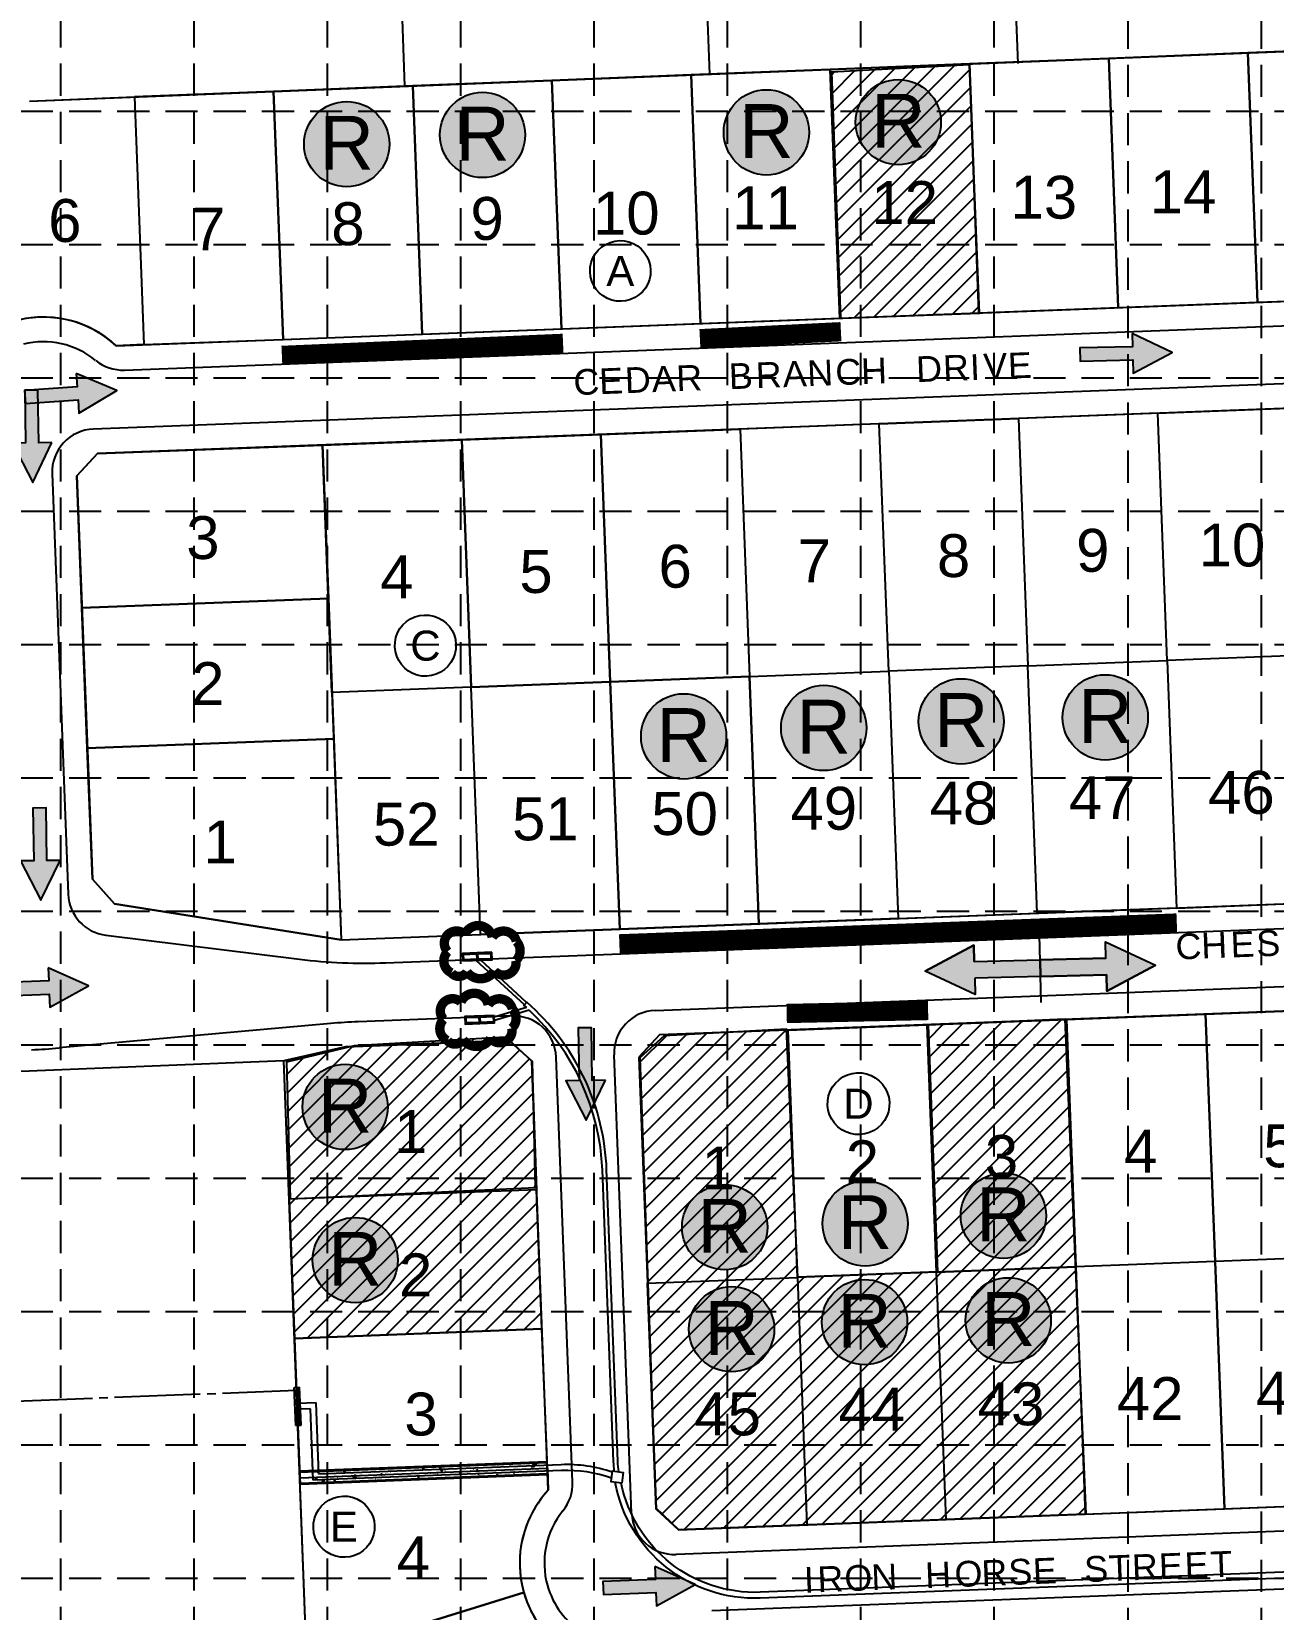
# Model space of a CAD drawing. Extents: x 6153 to 10142, y 8557 to 11052.
# Drawn here: x 6516 to 7095, y 9479 to 10215 of the extents above; entities that cross this region are included whole.
import ezdxf
from ezdxf.enums import TextEntityAlignment as Align

# ---------------------------------------------------------------- set-up
doc = ezdxf.new("R2010")
doc.units = 0
doc.header["$LTSCALE"] = 40
doc.header["$MEASUREMENT"] = 0
for name, pattern in [('GUARDRAIL', [0.24, 0.2, 0.04]), ('HIDDEN', [0.375, 0.25, -0.125]), ('PROPERTY_LINE', [2.36, 1, -0.08, 0.1, -0.08, 0.1, 1]), ('SOLID_OPEN_END', [200, 100, 100])]:
    doc.linetypes.add(name, pattern=pattern)
doc.layers.get('0').update_dxf_attribs({"linetype": 'CONTINUOUS'})
for name, color, linetype in [('1-BC', 6, 'GUARDRAIL'), ('1-BLOCK_NO', 6, 'CONTINUOUS'), ('1-BOUNDARY', 9, 'SOLID_OPEN_END'), ('1-LOT_NO', 1, 'CONTINUOUS'), ('1-ROW', 6, 'SOLID_OPEN_END'), ('1-STORM', 5, 'CONTINUOUS'), ('1-STORM_INLETS', 4, 'CONTINUOUS'), ('1-STREET_NAMES', 6, 'CONTINUOUS'), ('1A-LOTS', 6, 'CONTINUOUS'), ('ADJOINERS', 6, 'PROPERTY_LINE'), ('BASE', 7, 'CONTINUOUS'), ('EROSION BLANKET', 84, 'CONTINUOUS'), ('GRID', 254, 'HIDDEN'), ('hatch', 2, 'CONTINUOUS'), ('LEGEND', 7, 'CONTINUOUS'), ('ryland lot', 7, 'CONTINUOUS')]:
    doc.layers.add(name, color=color, linetype=linetype)
doc.styles.add('ryland', font='ARIAL.TTF', dxfattribs={"height": 25})
doc.styles.get("Standard").update_dxf_attribs({"font": 'ARIAL.TTF'})

# ---------------------------------------------------------------- blocks, each defined once
blk = doc.blocks.new('__HATCH_046')
at = {"layer": '1-STORM', "color": 1, "linetype": 'Continuous'}
for p, q in [((-113.38, -5.44), (-113.37, -5.44)), ((-111.89, -7.21), (-111.88, -7.21)), ((-111.18, -4.42), (-111.17, -4.42)), ((-111.16, -7.3), (-111.15, -7.3)), ((-111.14, -6.61), (-111.13, -6.61)), ((-109.89, -4.35), (-109.88, -4.35)), ((-109.82, -4.95), (-109.81, -4.95)), ((-109.46, -6.78), (-109.45, -6.78)), ((-108.2, -5.92), (-108.19, -5.92)), ((-108.13, -7.54), (-107.55, -6.85)), ((-108.09, -7.31), (-108.08, -7.31)), ((-107.4, -7.61), (-107.54, -6.86)), ((-107.27, -4.13), (-106.32, -4.28)), ((-106.31, -4.28), (-106.33, -4.09)), ((-106, -4.9), (-105.99, -4.9)), ((-105.49, -5.95), (-105.48, -5.95)), ((-104.17, -4.04), (-104.16, -4.04)), ((-104.17, -4.3), (-104.16, -4.3)), ((-103.02, -6.4), (-103.01, -6.4)), ((-102.9, -5.62), (-102.89, -5.62)), ((-102.44, -6.66), (-102.43, -6.66)), ((-100.82, -5.38), (-100.81, -5.38)), ((-99.84, -5.3), (-99.83, -5.3)), ((-98.99, -4.52), (-98.98, -4.52)), ((-98.28, -4.8), (-98.27, -4.8)), ((-97.85, -7.24), (-97.84, -7.24)), ((-97.84, -6.89), (-97.83, -6.89)), ((-96.79, -6), (-96.78, -6)), ((-95.85, -4.38), (-95.84, -4.38)), ((-95.64, -5.86), (-95.63, -5.86)), ((-94.91, -4.42), (-94.07, -4.09)), ((-94.91, -4.42), (-94.31, -4.82)), ((-94.31, -4.82), (-94.06, -4.1)), ((-94.19, -4.64), (-94.18, -4.64)), ((-93.81, -5.01), (-93.8, -5.01)), ((-92.45, -7), (-92.44, -7)), ((-91.28, -6.08), (-91.27, -6.08)), ((-91.14, -5.35), (-91.13, -5.35)), ((-90.85, -3.62), (-90.84, -3.62)), ((-90.67, -6.7), (-89.42, -5.4)), ((-90.67, -6.7), (-89.24, -6.92)), ((-90.46, -6.34), (-90.45, -6.34)), ((-89.24, -6.93), (-89.41, -5.41)), ((-88.63, -5.49), (-88.62, -5.49)), ((-88.54, -3.99), (-88.53, -3.99)), ((-86.81, -6.35), (-86.8, -6.35)), ((-86.66, -5.26), (-86.65, -5.26)), ((-85.67, -4.11), (-85.66, -4.11)), ((-85.49, -4.69), (-85.48, -4.69)), ((-85.29, -6.82), (-85.28, -6.82)), ((-84.23, -4.84), (-84.22, -4.84)), ((-83.75, -7.05), (-83.74, -7.05)), ((-83.45, -5.97), (-83.44, -5.97)), ((-82.89, -3.33), (-82.88, -3.33)), ((-81.16, -5.69), (-81.15, -5.69)), ((-80.49, -4.59), (-80.48, -4.59)), ((-80.11, -7.3), (-80.1, -7.3)), ((-79.84, -4.04), (-79.83, -4.04)), ((-79.67, -6.54), (-79.66, -6.54)), ((-78.29, -3.56), (-78.28, -3.56)), ((-78.27, -6.45), (-78.26, -6.45)), ((-78.1, -6.4), (-78.09, -6.4)), ((-77.67, -3.68), (-77.66, -3.68)), ((-77.66, -5.38), (-76.82, -5.05)), ((-77.66, -5.38), (-77.07, -5.78)), ((-77.06, -5.79), (-76.82, -5.06)), ((-75.51, -5.04), (-75.5, -5.04)), ((-75.31, -5.07), (-75.3, -5.07)), ((-75.05, -5.72), (-75.04, -5.72)), ((-74.19, -3.39), (-74.18, -3.39)), ((-73.11, -4.04), (-73.1, -4.04)), ((-73.09, -6.93), (-73.08, -6.93)), ((-73.05, -2.86), (-73.04, -2.86)), ((-72.62, -5.3), (-72.61, -5.3)), ((-72.45, -5.75), (-72.44, -5.75)), ((-71.28, -3.19), (-71.27, -3.19)), ((-70.13, -5.55), (-70.12, -5.55)), ((-69.86, -4.39), (-69.85, -4.39)), ((-68.54, -2.73), (-68.53, -2.73)), ((-68.12, -6.74), (-68.11, -6.74)), ((-68.06, -7), (-68.05, -7)), ((-67.93, -4.52), (-67.92, -4.52)), ((-66.8, -5.09), (-66.79, -5.09)), ((-66.1, -3.67), (-66.09, -3.67)), ((-66.05, -4.14), (-66.04, -4.14)), ((-64.95, -6.03), (-64.94, -6.03)), ((-64.21, -3.73), (-64.2, -3.73)), ((-63.44, -6.18), (-63.43, -6.18)), ((-62.75, -5), (-62.74, -5)), ((-62.47, -6.09), (-62.46, -6.09)), ((-61.43, -3.32), (-61.42, -3.32)), ((-61.15, -4.44), (-61.14, -4.44)), ((-61.01, -5.75), (-61, -5.75)), ((-60.92, -4.15), (-60.91, -4.15)), ((-60.42, -6.34), (-59.58, -6.02)), ((-60.42, -6.34), (-59.82, -6.74)), ((-59.82, -6.75), (-59.57, -6.02)), ((-59.77, -6.51), (-59.76, -6.51)), ((-59.41, -6.8), (-59.4, -6.8)), ((-59, -2.89), (-58.99, -2.89)), ((-58.56, -3.08), (-58.55, -3.08)), ((-58.15, -3.03), (-57.57, -2.34)), ((-58.15, -3.03), (-57.43, -3.1)), ((-57.96, -2.77), (-57.95, -2.77)), ((-57.58, -5.49), (-57.57, -5.49)), ((-57.42, -3.1), (-57.56, -2.35)), ((-56.82, -5.44), (-56.81, -5.44)), ((-55.74, -4.63), (-55.73, -4.63)), ((-55.5, -3.78), (-55.49, -3.78)), ((-54.59, -6.99), (-54.58, -6.99)), ((-54.44, -4.6), (-54.43, -4.6)), ((-53.76, -6.14), (-53.75, -6.14)), ((-52.91, -2.42), (-52.9, -2.42)), ((-52.78, -3.25), (-52.77, -3.25)), ((-52.4, -5.97), (-52.39, -5.97)), ((-51.82, -6.64), (-51.81, -6.64)), ((-51.17, -4.78), (-51.16, -4.78)), ((-50.58, -2.22), (-50.57, -2.22)), ((-50.56, -5.11), (-50.55, -5.11)), ((-50.34, -2.47), (-49.74, -2.87)), ((-50.33, -2.47), (-49.49, -2.15)), ((-49.85, -3.13), (-49.84, -3.13)), ((-49.82, -3.78), (-49.81, -3.78)), ((-49.73, -2.88), (-49.49, -2.15)), ((-49.54, -3.79), (-48.96, -3.1)), ((-49.54, -3.79), (-48.82, -3.85)), ((-49.39, -6.21), (-49.38, -6.21)), ((-48.82, -3.85), (-48.96, -3.1)), ((-48.12, -5.49), (-48.11, -5.49)), ((-47.6, -3.73), (-47.59, -3.73)), ((-47.39, -3.35), (-47.38, -3.35)), ((-47.22, -6.45), (-47.21, -6.45)), ((-45.52, -4.13), (-45.51, -4.13)), ((-45.4, -2.71), (-45.39, -2.71)), ((-45.38, -5.59), (-45.37, -5.59)), ((-44.2, -2.47), (-44.19, -2.47)), ((-43.78, -6.49), (-43.77, -6.49)), ((-43.57, -1.85), (-43.56, -1.85)), ((-42.83, -5.06), (-42.82, -5.06)), ((-42.47, -4.83), (-42.46, -4.83)), ((-42.42, -4.21), (-42.41, -4.21)), ((-40.93, -4.54), (-40.36, -3.85)), ((-40.93, -4.54), (-40.22, -4.6)), ((-40.83, -2.2), (-40.82, -2.2)), ((-40.21, -4.61), (-40.35, -3.86)), ((-40.22, -3.19), (-40.21, -3.19)), ((-40.2, -6.07), (-40.19, -6.07)), ((-39.87, -3.47), (-39.86, -3.47)), ((-38.55, -1.82), (-38.54, -1.82)), ((-38.39, -2.33), (-38.38, -2.33)), ((-38.21, -4.24), (-38.2, -4.24)), ((-38.13, -5.83), (-38.12, -5.83)), ((-37.24, -4.69), (-37.23, -4.69)), ((-36.82, -4.18), (-36.81, -4.18)), ((-35.78, -3.81), (-35.77, -3.81)), ((-35.04, -3.67), (-35.03, -3.67)), ((-34.22, -2.82), (-34.21, -2.82)), ((-33.21, -2.81), (-33.2, -2.81)), ((-33.09, -3.43), (-32.25, -3.11)), ((-33.09, -3.43), (-32.49, -3.83)), ((-32.49, -3.84), (-32.24, -3.11)), ((-32.49, -5.18), (-32.48, -5.18)), ((-32.33, -5.29), (-31.75, -4.6)), ((-32.33, -5.29), (-31.61, -5.35)), ((-32.06, -5.17), (-32.05, -5.17)), ((-31.6, -5.36), (-31.74, -4.61)), ((-31.21, -5.52), (-31.2, -5.52)), ((-31.17, -3.52), (-31.16, -3.52)), ((-30.25, -1.43), (-30.24, -1.43)), ((-29.86, -4.15), (-29.85, -4.15)), ((-29.43, -5.88), (-29.42, -5.88)), ((-29.21, -2.66), (-29.2, -2.66)), ((-28.57, -2.16), (-28.56, -2.16)), ((-28.03, -3.29), (-28.02, -3.29)), ((-26.88, -5.65), (-26.87, -5.65)), ((-26.84, -4.52), (-26.83, -4.52)), ((-26.59, -4.7), (-26.58, -4.7)), ((-25.52, -2.87), (-25.51, -2.87)), ((-25.07, -1.91), (-25.06, -1.91)), ((-24.69, -4.63), (-24.68, -4.63)), ((-24.59, -1.84), (-24.58, -1.84)), ((-24.16, -4.27), (-24.15, -4.27)), ((-23.78, -5.23), (-23.77, -5.23)), ((-23.61, -5.91), (-23.14, -5.36)), ((-23.04, -5.89), (-23.13, -5.36)), ((-22.92, -1.51), (-22.91, -1.51)), ((-22.87, -0.89), (-22.86, -0.89)), ((-22.85, -3.77), (-22.84, -3.77)), ((-22.16, -1.41), (-22.15, -1.41)), ((-21.19, -3.87), (-21.18, -3.87)), ((-19.89, -2.39), (-19.88, -2.39)), ((-19.87, -2.21), (-19.86, -2.21)), ((-19.51, -5.11), (-19.5, -5.11)), ((-18.13, -4.57), (-18.12, -4.57)), ((-17.69, -1.37), (-17.68, -1.37)), ((-17.67, -4.25), (-17.66, -4.25)), ((-17.6, -3.11), (-17.59, -3.11)), ((-17.27, -0.85), (-17.26, -0.85)), ((-15.84, -4.39), (-15, -4.07)), ((-15.84, -4.39), (-15.25, -4.79)), ((-15.54, -3.21), (-15.53, -3.21)), ((-15.24, -4.8), (-15, -4.07)), ((-14.98, -5.16), (-14.97, -5.16)), ((-14.71, -2.87), (-14.7, -2.87)), ((-14.22, -1.56), (-14.21, -1.56)), ((-12.98, -2.3), (-12.97, -2.3)), ((-12.55, -4.73), (-12.54, -4.73)), ((-12.51, -1.85), (-12.5, -1.85)), ((-12.49, -4.73), (-12.48, -4.73)), ((-12.48, -3.92), (-12.47, -3.92)), ((-10.68, -0.99), (-10.67, -0.99)), ((-10.55, -1.87), (-10.54, -1.87)), ((-9.89, -2.56), (-9.88, -2.56)), ((-9.53, -3.35), (-9.52, -3.35)), ((-8.57, -0.91), (-8.56, -0.91)), ((-8.15, -4.92), (-8.14, -4.92)), ((-7.41, -1.71), (-6.16, -0.41)), ((-7.41, -1.71), (-5.99, -1.93)), ((-7.33, -2.33), (-7.32, -2.33)), ((-7.31, -5.22), (-7.3, -5.22)), ((-6.83, -3.27), (-6.82, -3.27)), ((-5.98, -1.94), (-6.16, -0.42)), ((-5.99, -3.57), (-5.98, -3.57)), ((-5.76, -0.52), (-4.92, -0.2)), ((-5.76, -0.52), (-5.16, -0.92)), ((-5.5, -1.47), (-5.49, -1.47)), ((-5.16, -0.93), (-4.92, -0.2)), ((-4.35, -3.84), (-4.34, -3.84)), ((-4.24, -1.91), (-4.23, -1.91)), ((-3.98, -0.71), (-3.97, -0.71)), ((-2.92, -0.25), (-2.91, -0.25)), ((-2.5, -4.26), (-2.49, -4.26)), ((-2.15, -2.81), (-2.14, -2.81)), ((-1.37, -2.76), (-1.36, -2.76)), ((-1.18, -2.61), (-1.17, -2.61)), ((-0.32, -1.95), (-0.31, -1.95)), ((-113.73, -7.97), (-113.72, -7.97)), ((-113, -8.16), (-112.99, -8.16)), ((-109.4, -8.97), (-109.39, -8.97)), ((-108.13, -7.54), (-107.41, -7.6)), ((-107.82, -8.64), (-107.81, -8.64)), ((-105.98, -7.79), (-105.97, -7.79)), ((-104.99, -8.29), (-104.15, -7.96)), ((-104.99, -8.29), (-104.39, -8.69)), ((-104.9, -8.48), (-104.89, -8.48)), ((-104.39, -8.69), (-104.15, -7.97)), ((-103.75, -8.31), (-103.74, -8.31)), ((-100.8, -8.27), (-100.79, -8.27)), ((-100.28, -7.67), (-100.27, -7.67)), ((-99.52, -8.29), (-98.94, -7.6)), ((-99.52, -8.29), (-98.8, -8.36)), ((-98.79, -8.36), (-98.93, -7.61)), ((-98.1, -7.66), (-98.09, -7.66)), ((-95.05, -8.36), (-95.04, -8.36)), ((-92.66, -7.37), (-92.65, -7.37)), ((-90.44, -8.49), (-90.33, -8.36)), ((-90.31, -8.48), (-90.33, -8.36)), ((-89.4, -7.71), (-89.39, -7.71)), ((-88.67, -8.12), (-88.66, -8.12)), ((-87.48, -7.85), (-87.47, -7.85)), ((-86.24, -7.7), (-86.23, -7.7)), ((-79.42, -8.05), (-79.41, -8.05)), ((-74.93, -7.78), (-74.92, -7.78)), ((-73.77, -7.4), (-73.76, -7.4)), ((-67.91, -7.41), (-67.9, -7.41)), ((-65.06, -7.45), (-65.05, -7.45))]:
    blk.add_line(p, q, dxfattribs=at)
blk = doc.blocks.new('RYLAND')
h = blk.add_hatch(color=81)
h.paths.add_polyline_path([(1.164, -1.048, 1), (-1.408, -1.048, 1)])
h.paths.add_polyline_path([(-1.348, -2.228), (1.104, -2.228), (1.104, 0.21), (-1.348, 0.21)], flags=25)
at = {"color": 5}
blk.add_circle((-0.122, -1.048), 1.286, dxfattribs=at)
at = {"layer": 'BASE', "color": 5, "style": 'ryland'}
blk.add_text('R', height=1.625, dxfattribs=at).set_placement((-0.122, -1.821), align=Align.CENTER)
blk = doc.blocks.new('arrow')
blk.add_lwpolyline([(-67.01, -25.36), (-59.33, -25.42), (-59.57, -56.14), (-51.89, -56.2), (-51.65, -25.48), (-43.97, -25.54), (-55.3, -2.41), (-67.01, -25.36)], close=True)
at = {"color": 254}
for points in [[(-43.97, -25.54), (-67.01, -25.36), (-55.3, -2.41), (-67.01, -25.36)], [(-59.57, -56.14), (-51.89, -56.2), (-59.33, -25.42), (-51.65, -25.48)]]:
    blk.add_solid(points, dxfattribs=at)
blk = doc.blocks.new('2arrows')
at = {"color": 254}
for p, q in [((25.59, 2.96), (0, 0)), ((17.72, -18.7), (0, 0)), ((22.97, -4.26), (25.59, 2.96)), ((22.97, -4.26), (51.84, -14.76)), ((20.34, -11.48), (17.72, -18.7)), ((49.21, -21.97), (20.34, -11.48)), ((51.84, -14.76), (49.21, -21.97)), ((51.84, -14.76), (49.21, -21.97)), ((49.21, -21.97), (78.09, -32.47)), ((80.71, -25.25), (51.84, -14.76)), ((80.71, -25.25), (83.33, -18.03)), ((83.33, -18.03), (101.05, -36.73)), ((78.09, -32.47), (75.46, -39.68)), ((75.46, -39.68), (101.05, -36.73))]:
    blk.add_line(p, q, dxfattribs=at)
at = {"color": 7}
blk.add_line((45.04, -33.45), (55.84, -3.74), dxfattribs=at)
blk.add_lwpolyline([(20.34, -11.48), (17.72, -18.7), (0, 0), (25.59, 2.96), (22.97, -4.26), (80.71, -25.25), (83.33, -18.03), (101.05, -36.73), (75.46, -39.68), (78.09, -32.47), (20.34, -11.48)], close=True)
at = {"color": 254}
for points in [[(25.59, 2.96), (17.72, -18.7), (0, 0), (17.72, -18.7)], [(49.21, -21.97), (51.84, -14.76), (20.34, -11.48), (22.97, -4.26)], [(49.21, -21.97), (51.84, -14.76), (78.09, -32.47), (80.71, -25.25)], [(83.33, -18.03), (75.46, -39.68), (101.05, -36.73), (75.46, -39.68)]]:
    blk.add_solid(points, dxfattribs=at)

msp = doc.modelspace()

# ---------------------------------------------------------------- hatches: boundary and pattern name
at = {"layer": 'hatch', "linetype": 'Continuous'}
h = msp.add_hatch(dxfattribs=at)
h.set_pattern_fill('ANSI31', color=256, scale=50, style=0)
h.paths.add_polyline_path([(6953.45, 10199.53), (6888.96, 10196.12), (6893.29, 10081.3), (6958.06, 10083.65)])
h = msp.add_hatch(dxfattribs=at)
h.set_pattern_fill('ANSI31', color=256, scale=50, style=0)
h.paths.add_polyline_path([(6998.12, 9754.21), (6934.14, 9751.43), (6938.47, 9636.35), (6873.35, 9633.84), (6868.03, 9749.51), (6810.89, 9746.49), (6799.57, 9736.19), (6807.05, 9526.25), (6817.6, 9516.12), (7007.81, 9523.45)])
h = msp.add_hatch(dxfattribs=at)
h.set_pattern_fill('ANSI31', color=256, scale=50, style=0)
h.paths.add_polyline_path([(6636.39, 9670.45), (6750.95, 9675.79), (6749.49, 9734.49), (6736.76, 9745.85), (6666.23, 9741.74), (6634.74, 9734.22)])
h = msp.add_hatch(dxfattribs=at)
h.set_pattern_fill('ANSI31', color=2, scale=50, style=0)
h.paths.add_polyline_path([(6751.43, 9674.66), (6635.94, 9670.21), (6638.44, 9605.26), (6753.93, 9609.71)])
h.paths.add_polyline_path([(6682.18, 9619.94), (6707.76, 9619.94), (6707.76, 9650.06), (6682.18, 9650.06)], flags=24)
h = msp.add_hatch(dxfattribs=at)
h.set_pattern_fill('ANSI31', color=2, scale=50, style=0)
h.paths.add_polyline_path([(7266.37, 9484.72, -0.017903), (7221.75, 9481.42), (7204.05, 9480.75), (7208.45, 9365.33), (7228.83, 9366.11), (7279.22, 9368.03)])
h.paths.add_polyline_path([(7263.12, 9390.82, -1), (7223.32, 9390.82, -1)], flags=16)
h.paths.add_polyline_path([(7228.83, 9366.11), (7160.24, 9363.49), (7171.34, 9246.25, -0.009851), (7235.17, 9251.03)])
h.paths.add_polyline_path([(7180.51, 9336.07, -1), (7220.31, 9336.07, -1)], flags=16)
h.paths.add_polyline_path([(7160.24, 9363.49), (7091.34, 9360.87), (7107.76, 9238.96, -0.009851), (7171.34, 9246.25)])
h.paths.add_polyline_path([(7111.52, 9333.91, -1), (7151.32, 9333.91, -1)], flags=16)
h.paths.add_polyline_path([(7091.34, 9360.87), (7029.65, 9358.52), (7062.78, 9231.5, -0.025811), (7078.6, 9234.77), (7078.6, 9234.77), (7078.6, 9234.77), (7078.6, 9234.77), (7078.6, 9234.77, -0.004534), (7107.76, 9238.96)])
h.paths.add_polyline_path([(7224.26, 9372.56), (7262.2, 9372.56), (7262.2, 9410.28), (7224.26, 9410.28)], flags=24)
h.paths.add_polyline_path([(7229.39, 9410.66), (7250.04, 9410.66), (7250.04, 9425.99), (7229.39, 9425.99)], flags=24)
h.paths.add_polyline_path([(7181.45, 9317.8), (7219.39, 9317.8), (7219.39, 9355.52), (7181.45, 9355.52)], flags=24)
h.paths.add_polyline_path([(7188.45, 9294.87), (7209.01, 9294.87), (7209.01, 9309.94), (7188.45, 9309.94)], flags=24)
h.paths.add_polyline_path([(7112.45, 9315.65), (7150.4, 9315.65), (7150.4, 9353.37), (7112.45, 9353.37)], flags=24)
h.paths.add_polyline_path([(7122.03, 9290.36), (7142.68, 9290.36), (7142.68, 9305.68), (7122.03, 9305.68)], flags=24)

# ---------------------------------------------------------------- linework, layer by layer
at = {"layer": '1-BC', "color": 7, "linetype": 'Continuous'}
for p, q in [((6559.08, 10057.12), (7111.23, 10078.15)), ((7112.26, 10051.17), (6544.55, 10029.54)), ((6525.33, 10008.79), (6532.88, 9812.5)), ((6680.9, 9780.55), (7199.5, 9800.31)), ((6550.42, 9793.42), (6640.71, 9782.26)), ((6806.76, 9758.33), (7200.52, 9773.33)), ((6739.81, 9755.78), (6668.22, 9753.05)), ((6655.32, 9752.22), (6528.55, 9740.81)), ((6768.19, 9538.26), (6760.55, 9736.56)), ((6795.77, 9523.73), (6787.53, 9737.57)), ((7220.29, 9519.89), (6816.51, 9504.51)), ((7221.31, 9492.91), (6833.11, 9478.13))]:
    msp.add_line(p, q, dxfattribs=at)
for centre, radius, start, end in [((6521.29, 10031.81), 38.5, 50.73214, 104.02838), ((6558.32, 10077.1), 20, 230.73214, 272.18139), ((6545.31, 10009.56), 20, 92.18139, 182.20444), ((6552.87, 9813.27), 20, 182.20444, 262.95154), ((6671.38, 10030.37), 250, 262.95154, 272.18139), ((6740.57, 9735.79), 20, 2.20444, 92.18139), ((6807.52, 9738.34), 20, 92.18139, 182.20444), ((6677.74, 9503.23), 250, 92.18139, 95.14596), ((6506.13, 9989.8), 250, 272.20444, 275.14596), ((6748.2, 9537.49), 20, 320.77624, 2.20444), ((6793.52, 9500.5), 38.5, 140.77624, 195.89674), ((6815.75, 9524.5), 20, 182.20444, 272.18139), ((6793.52, 9500.5), 38.5, 195.89674, 237.74574)]:
    msp.add_arc(centre, radius, start, end, dxfattribs=at)
at = {"layer": '1-BLOCK_NO', "color": 7, "linetype": 'Continuous', "flags": 128}
for points in [[(6781.84, 10114.55), (6783.7, 10115.76), (6785.72, 10116.67), (6787.87, 10117.25), (6790.07, 10117.49), (6792.29, 10117.38), (6794.46, 10116.92), (6796.54, 10116.14), (6798.47, 10115.03), (6800.19, 10113.64), (6801.68, 10111.99), (6802.9, 10110.13), (6803.81, 10108.11), (6804.39, 10105.97), (6804.63, 10103.76), (6804.52, 10101.54), (6804.06, 10099.37), (6803.27, 10097.29), (6802.17, 10095.37), (6800.77, 10093.64), (6799.13, 10092.15), (6797.27, 10090.93), (6795.24, 10090.02), (6793.1, 10089.44), (6790.89, 10089.21), (6788.68, 10089.32), (6786.5, 10089.77), (6784.43, 10090.56), (6782.5, 10091.67), (6780.77, 10093.06), (6779.28, 10094.7), (6778.07, 10096.56), (6777.16, 10098.59), (6776.58, 10100.73), (6776.34, 10102.94), (6776.45, 10105.16), (6776.91, 10107.33), (6777.7, 10109.4), (6778.8, 10111.33), (6780.19, 10113.06), (6781.84, 10114.55)], [(6690.66, 9939.74), (6692.52, 9940.99), (6694.56, 9941.94), (6696.71, 9942.55), (6698.94, 9942.82), (6701.18, 9942.73), (6703.38, 9942.3), (6705.48, 9941.53), (6707.44, 9940.44), (6709.2, 9939.05), (6710.73, 9937.41), (6711.98, 9935.55), (6712.92, 9933.52), (6713.53, 9931.36), (6713.8, 9929.13), (6713.72, 9926.89), (6713.29, 9924.7), (6712.51, 9922.59), (6711.42, 9920.63), (6710.04, 9918.87), (6708.4, 9917.34), (6706.53, 9916.1), (6704.5, 9915.15), (6702.34, 9914.54), (6700.12, 9914.27), (6697.88, 9914.36), (6695.68, 9914.79), (6693.58, 9915.56), (6691.62, 9916.65), (6689.85, 9918.04), (6688.33, 9919.68), (6687.08, 9921.54), (6686.14, 9923.57), (6685.52, 9925.73), (6685.26, 9927.95), (6685.34, 9930.19), (6685.77, 9932.39), (6686.54, 9934.5), (6687.64, 9936.46), (6689.02, 9938.22), (6690.66, 9939.74)], [(6892.52, 9725.99), (6894.38, 9727.28), (6896.43, 9728.25), (6898.6, 9728.9), (6900.84, 9729.19), (6903.1, 9729.14), (6905.33, 9728.73), (6907.46, 9727.97), (6909.45, 9726.9), (6911.25, 9725.52), (6912.81, 9723.88), (6914.09, 9722.02), (6915.07, 9719.97), (6915.71, 9717.8), (6916.01, 9715.56), (6915.96, 9713.3), (6915.55, 9711.07), (6914.79, 9708.94), (6913.71, 9706.95), (6912.34, 9705.15), (6910.7, 9703.59), (6908.83, 9702.31), (6906.79, 9701.33), (6904.62, 9700.69), (6902.38, 9700.39), (6900.12, 9700.44), (6897.89, 9700.86), (6895.76, 9701.61), (6893.77, 9702.69), (6891.97, 9704.06), (6890.41, 9705.7), (6889.12, 9707.57), (6888.15, 9709.61), (6887.5, 9711.78), (6887.21, 9714.02), (6887.26, 9716.28), (6887.67, 9718.51), (6888.43, 9720.64), (6889.5, 9722.63), (6890.88, 9724.43), (6892.52, 9725.99)], [(6652.67, 9528.64), (6654.53, 9529.89), (6656.56, 9530.83), (6658.72, 9531.44), (6660.94, 9531.71), (6663.18, 9531.63), (6665.38, 9531.19), (6667.49, 9530.42), (6669.45, 9529.33), (6671.21, 9527.95), (6672.73, 9526.31), (6673.98, 9524.44), (6674.93, 9522.41), (6675.54, 9520.25), (6675.81, 9518.03), (6675.72, 9515.79), (6675.29, 9513.59), (6674.52, 9511.48), (6673.43, 9509.53), (6672.04, 9507.76), (6670.4, 9506.24), (6668.54, 9504.99), (6666.51, 9504.05), (6664.35, 9503.43), (6662.12, 9503.17), (6659.88, 9503.25), (6657.68, 9503.68), (6655.58, 9504.45), (6653.62, 9505.54), (6651.86, 9506.93), (6650.33, 9508.57), (6649.08, 9510.43), (6648.14, 9512.47), (6647.53, 9514.62), (6647.26, 9516.85), (6647.34, 9519.09), (6647.78, 9521.29), (6648.55, 9523.39), (6649.64, 9525.35), (6651.02, 9527.11), (6652.67, 9528.64)]]:
    msp.add_lwpolyline(points, close=True, dxfattribs=at)
at = {"layer": '1-BOUNDARY', "color": 7, "linetype": 'SOLID_OPEN_END'}
for p, q in [((6514.84, 10182.61), (7141.77, 10207.38)), ((6633.46, 9734.8), (6347.29, 9723.12)), ((6649.04, 9329.94), (6633.46, 9734.8))]:
    msp.add_line(p, q, dxfattribs=at)
at = {"layer": '1-ROW', "color": 7, "linetype": 'SOLID_OPEN_END'}
for p, q in [((6555.28, 10068.48), (7110.79, 10089.64)), ((7112.69, 10039.67), (6546.49, 10018.11)), ((6546.49, 10018.11), (6536.88, 10007.73)), ((6536.88, 10007.73), (6544.12, 9819.63)), ((6544.12, 9819.63), (6554.38, 9808.08)), ((6554.38, 9808.08), (6660.29, 9791.28)), ((6660.29, 9791.28), (7199.06, 9811.8)), ((7200.96, 9761.83), (6808.69, 9746.89)), ((6662.2, 9741.31), (6633.46, 9734.8)), ((6738.74, 9744.23), (6662.2, 9741.31)), ((6749.12, 9734.62), (6738.74, 9744.23)), ((6808.69, 9746.89), (6799.08, 9736.52)), ((6756.82, 9534.46), (6749.12, 9734.62)), ((6799.08, 9736.52), (6807.2, 9525.67)), ((6817.58, 9516.06), (7219.85, 9531.39)), ((6807.2, 9525.67), (6817.58, 9516.06))]:
    msp.add_line(p, q, dxfattribs=at)
for centre, start, end in [((6521.29, 10031.81), 47.16986, 227.21597), ((6793.52, 9500.5), 137.21597, 317.16986)]:
    msp.add_arc(centre, 50, start, end, dxfattribs=at)
at = {"layer": '1-STORM', "color": 5, "linetype": 'Continuous', "flags": 128}
for points in [[(6745.7, 9760.88), (6723.25, 9781.66)], [(6746.72, 9761.98), (6725.37, 9781.75)], [(6749.09, 9760.13), (6746.89, 9762.16), (6745.53, 9760.7), (6746.66, 9759.65)], [(6746.66, 9759.65), (6731.66, 9755.12)], [(6747.94, 9758.47), (6731.72, 9753.57)], [(6787.33, 9547.91), (6782.09, 9683.96)], [(6789.33, 9547.98), (6784.09, 9684.04)], [(6638.32, 9582.43), (6640.82, 9582.53)], [(6639, 9564.69), (6638.32, 9582.43)], [(6640.75, 9564.76), (6640.07, 9582.5)], [(6641.5, 9564.79), (6640.82, 9582.53)], [(6648.48, 9575.32), (6639.61, 9574.97)], [(6645.83, 9572.46), (6639.71, 9572.23)], [(6647.12, 9539.17), (6645.83, 9572.46)], [(6649.76, 9542.03), (6648.48, 9575.32)], [(6639, 9564.69), (6641.5, 9564.79)], [(6641.28, 9531.44), (6640.6, 9549.18)], [(6756.24, 9547.75), (6640.83, 9543.31)], [(6641.06, 9537.31), (6756.47, 9541.76)], [(6762.97, 9543.63), (6647.12, 9539.17)], [(6762.87, 9546.38), (6649.76, 9542.03)], [(7116.18, 9496.79), (6855.7, 9486.87)], [(7116.28, 9494.04), (6855.81, 9484.12)]]:
    msp.add_lwpolyline(points, dxfattribs=at)
for points in [[(6782.09, 9683.96), (6782.09, 9683.96, 0.198229), (6747.94, 9758.47), (6747.94, 9758.47)], [(6784.09, 9684.04), (6784.09, 9684.04, 0.198912), (6749.09, 9760.13), (6749.09, 9760.13)], [(6786.79, 9542.89), (6786.79, 9542.89, 0.091834), (6762.87, 9546.38), (6762.87, 9546.38)], [(6786.42, 9540.11), (6786.42, 9540.11, 0.093993), (6762.97, 9543.63), (6762.97, 9543.63)], [(6787.67, 9543.34), (6787.67, 9543.34, -0.017362), (6787.33, 9547.91), (6787.33, 9547.91)], [(6789.71, 9543.07), (6789.71, 9543.07, -0.019279), (6789.33, 9547.98), (6789.33, 9547.98)], [(6855.81, 9484.12), (6855.81, 9484.12, -0.371656), (6788.05, 9538.2), (6788.05, 9538.2)], [(6855.7, 9486.87), (6855.7, 9486.87, -0.367604), (6790.92, 9537.82), (6790.92, 9537.82)]]:
    msp.add_lwpolyline(points, format="xyb", dxfattribs=at)
for points in [[(6756.26, 9547.25), (6640.85, 9542.81), (6641.04, 9537.81), (6756.45, 9542.25), (6756.26, 9547.25)], [(6791.19, 9537.78), (6786.2, 9538.45), (6786.86, 9543.44), (6791.86, 9542.78), (6791.19, 9537.78)]]:
    msp.add_lwpolyline(points, close=True, dxfattribs=at)
at = {"layer": '1-STORM_INLETS', "color": 5, "linetype": 'Continuous', "flags": 128}
for points in [[(6730.5, 9785.44), (6716.85, 9784.92), (6716.98, 9781.43), (6730.64, 9781.95), (6730.5, 9785.44)], [(6717.37, 9784.44), (6723.36, 9784.67), (6723.46, 9782.17), (6717.46, 9781.94), (6717.37, 9784.44)], [(6724.03, 9784.7), (6730.02, 9784.92), (6730.12, 9782.43), (6724.12, 9782.2), (6724.03, 9784.7)], [(6731.63, 9755.96), (6717.97, 9755.44), (6718.1, 9751.95), (6731.76, 9752.47), (6731.63, 9755.96)], [(6718.49, 9754.96), (6724.49, 9755.19), (6724.58, 9752.69), (6718.58, 9752.47), (6718.49, 9754.96)], [(6725.15, 9755.22), (6731.15, 9755.45), (6731.24, 9752.95), (6725.25, 9752.72), (6725.15, 9755.22)]]:
    msp.add_lwpolyline(points, close=True, dxfattribs=at)
at = {"layer": '1A-LOTS', "color": 7, "linetype": 'Continuous'}
for p, q in [((7083.32, 10205.07), (7018.37, 10202.5)), ((7141.77, 10207.38), (7083.32, 10205.07)), ((7083.32, 10205.07), (7087.75, 10088.76)), ((7087.75, 10088.76), (7083.32, 10205.07)), ((6888.47, 10197.37), (6823.52, 10194.8)), ((6953.42, 10199.93), (6888.47, 10197.37)), ((6888.47, 10197.37), (6892.89, 10081.34)), ((6892.89, 10081.34), (6888.47, 10197.37)), ((7018.37, 10202.5), (6953.42, 10199.93)), ((6953.42, 10199.93), (6957.84, 10083.81)), ((6957.84, 10083.81), (6953.42, 10199.93)), ((7018.37, 10202.5), (7022.8, 10086.29)), ((7022.8, 10086.29), (7018.37, 10202.5)), ((6693.62, 10189.67), (6628.67, 10187.1)), ((6758.57, 10192.24), (6693.62, 10189.67)), ((6693.62, 10189.67), (6698.03, 10073.92)), ((6698.03, 10073.92), (6693.62, 10189.67)), ((6823.52, 10194.8), (6758.57, 10192.24)), ((6758.57, 10192.24), (6762.99, 10076.39)), ((6762.99, 10076.39), (6758.57, 10192.24)), ((6823.52, 10194.8), (6827.94, 10078.86)), ((6827.94, 10078.86), (6823.52, 10194.8)), ((6514.84, 10182.61), (6563.72, 10184.54)), ((6628.67, 10187.1), (6563.72, 10184.54)), ((6563.72, 10184.54), (6568.13, 10068.97)), ((6563.72, 10184.54), (6568.13, 10068.97)), ((6628.67, 10187.1), (6633.08, 10071.44)), ((6633.08, 10071.44), (6628.67, 10187.1)), ((6957.84, 10083.81), (7022.8, 10086.29)), ((7022.8, 10086.29), (7087.75, 10088.76)), ((7087.75, 10088.76), (7110.79, 10089.64)), ((6762.99, 10076.39), (6827.94, 10078.86)), ((6827.94, 10078.86), (6892.89, 10081.34)), ((6892.89, 10081.34), (6957.84, 10083.81)), ((6568.13, 10068.97), (6633.08, 10071.44)), ((6633.08, 10071.44), (6698.03, 10073.92)), ((6698.03, 10073.92), (6762.99, 10076.39)), ((6568.13, 10068.97), (6555.28, 10068.48)), ((7041.22, 10036.95), (6976.27, 10034.48)), ((7041.22, 10036.95), (7106.17, 10039.43)), ((7045.62, 9921.54), (7041.22, 10036.95)), ((7045.62, 9921.54), (7041.22, 10036.95)), ((6781.41, 10027.06), (6846.36, 10029.53)), ((6911.31, 10032), (6846.36, 10029.53)), ((6846.36, 10029.53), (6850.76, 9914.11)), ((6846.36, 10029.53), (6850.76, 9914.11)), ((6911.31, 10032), (6976.27, 10034.48)), ((6915.71, 9916.59), (6911.31, 10032)), ((6915.71, 9916.59), (6911.31, 10032)), ((6976.27, 10034.48), (6980.66, 9919.06)), ((6976.27, 10034.48), (6980.66, 9919.06)), ((6546.49, 10018.11), (6651.5, 10022.11)), ((6651.5, 10022.11), (6716.46, 10024.58)), ((6651.5, 10022.11), (6654.23, 9950.54)), ((6655.9, 9906.69), (6651.5, 10022.11)), ((6716.46, 10024.58), (6781.41, 10027.06)), ((6720.85, 9909.17), (6716.46, 10024.58)), ((6716.46, 10024.58), (6720.85, 9909.17)), ((6785.8, 9911.64), (6781.41, 10027.06)), ((6781.41, 10027.06), (6785.8, 9911.64)), ((6536.88, 10007.73), (6546.49, 10018.11)), ((6539.25, 9946.11), (6536.88, 10007.73)), ((6654.23, 9950.54), (6539.25, 9946.11)), ((6539.25, 9946.11), (6654.23, 9950.54)), ((6654.23, 9950.54), (6656.72, 9885.09)), ((6541.77, 9880.66), (6539.25, 9946.11)), ((6980.66, 9919.06), (6915.71, 9916.59)), ((6980.66, 9919.06), (6915.71, 9916.59)), ((6980.66, 9919.06), (7045.62, 9921.54)), ((6980.66, 9919.06), (7045.62, 9921.54)), ((6985.06, 9803.65), (6980.66, 9919.06)), ((6985.06, 9803.65), (6980.66, 9919.06)), ((7110.57, 9924.01), (7045.62, 9921.54)), ((7110.57, 9924.01), (7045.62, 9921.54)), ((7045.62, 9921.54), (7050.01, 9806.12)), ((7045.62, 9921.54), (7050.01, 9806.12)), ((6785.8, 9911.64), (6720.85, 9909.17)), ((6720.85, 9909.17), (6785.8, 9911.64)), ((6785.8, 9911.64), (6850.76, 9914.11)), ((6850.76, 9914.11), (6785.8, 9911.64)), ((6790.2, 9796.22), (6785.8, 9911.64)), ((6785.8, 9911.64), (6790.2, 9796.22)), ((6850.76, 9914.11), (6915.71, 9916.59)), ((6850.76, 9914.11), (6915.71, 9916.59)), ((6855.15, 9798.7), (6850.76, 9914.11)), ((6850.76, 9914.11), (6855.15, 9798.7)), ((6915.71, 9916.59), (6920.11, 9801.17)), ((6915.71, 9916.59), (6920.11, 9801.17)), ((6720.85, 9909.17), (6655.9, 9906.69)), ((6720.85, 9909.17), (6655.9, 9906.69)), ((6655.9, 9906.69), (6660.29, 9791.28)), ((6725.25, 9793.75), (6720.85, 9909.17)), ((6725.25, 9793.75), (6720.85, 9909.17)), ((6656.72, 9885.09), (6541.77, 9880.66)), ((6541.77, 9880.66), (6656.72, 9885.09)), ((6544.12, 9819.63), (6541.77, 9880.66)), ((6656.72, 9885.09), (6660.29, 9791.28)), ((6554.38, 9808.08), (6544.12, 9819.63)), ((6660.29, 9791.28), (6554.38, 9808.08)), ((7050.01, 9806.12), (7114.97, 9808.59)), ((6920.11, 9801.17), (6855.15, 9798.7)), ((6920.11, 9801.17), (6985.06, 9803.65)), ((7050.01, 9806.12), (6985.06, 9803.65)), ((6660.29, 9791.28), (6725.25, 9793.75)), ((6790.2, 9796.22), (6725.25, 9793.75)), ((6855.15, 9798.7), (6790.2, 9796.22)), ((6998.65, 9754.13), (7063.6, 9756.6)), ((7063.6, 9756.6), (7128.55, 9759.08)), ((7063.6, 9756.6), (7068, 9641.18)), ((7068, 9641.18), (7063.6, 9756.6)), ((6868.74, 9749.18), (6808.69, 9746.89)), ((6868.74, 9749.18), (6933.69, 9751.65)), ((6873.14, 9633.76), (6868.74, 9749.18)), ((6873.14, 9633.76), (6868.74, 9749.18)), ((6933.69, 9751.65), (6998.65, 9754.13)), ((6933.69, 9751.65), (6938.09, 9636.24)), ((6938.09, 9636.24), (6933.69, 9751.65)), ((6998.65, 9754.13), (7003.04, 9638.71)), ((7003.04, 9638.71), (6998.65, 9754.13)), ((6633.46, 9734.8), (6662.2, 9741.31)), ((6662.2, 9741.31), (6738.74, 9744.23)), ((6738.74, 9744.23), (6749.12, 9734.62)), ((6808.69, 9746.89), (6799.08, 9736.52)), ((6635.94, 9670.21), (6633.46, 9734.8)), ((6749.12, 9734.62), (6751.43, 9674.66)), ((6799.08, 9736.52), (6803.14, 9631.1)), ((6751.43, 9674.66), (6635.94, 9670.21)), ((6751.43, 9674.66), (6635.94, 9670.21)), ((6753.93, 9609.71), (6751.43, 9674.66)), ((6635.94, 9670.21), (6638.44, 9605.26)), ((7003.04, 9638.71), (6938.09, 9636.24)), ((6938.09, 9636.24), (7003.04, 9638.71)), ((7068, 9641.18), (7003.04, 9638.71)), ((7068, 9641.18), (7003.04, 9638.71)), ((7003.04, 9638.71), (7007.44, 9523.29)), ((7003.04, 9638.71), (7007.44, 9523.29)), ((7132.95, 9643.66), (7068, 9641.18)), ((7132.95, 9643.66), (7068, 9641.18)), ((7068, 9641.18), (7072.39, 9525.77)), ((7072.39, 9525.77), (7068, 9641.18)), ((6803.14, 9631.1), (6873.14, 9633.76)), ((6803.14, 9631.1), (6873.14, 9633.76)), ((6807.2, 9525.67), (6803.14, 9631.1)), ((6938.09, 9636.24), (6873.14, 9633.76)), ((6938.09, 9636.24), (6873.14, 9633.76)), ((6873.14, 9633.76), (6877.53, 9518.35)), ((6873.14, 9633.76), (6877.53, 9518.35)), ((6942.49, 9520.82), (6938.09, 9636.24)), ((6942.49, 9520.82), (6938.09, 9636.24)), ((6753.93, 9609.71), (6638.44, 9605.26)), ((6638.44, 9605.26), (6753.93, 9609.71)), ((6756.43, 9544.76), (6753.93, 9609.71)), ((6638.44, 9605.26), (6640.94, 9540.31)), ((6640.94, 9540.31), (6756.43, 9544.76)), ((6640.94, 9540.31), (6756.43, 9544.76)), ((6756.43, 9544.76), (6756.82, 9534.46)), ((6644.21, 9455.38), (6640.94, 9540.31)), ((7072.39, 9525.77), (7137.35, 9528.24)), ((6817.58, 9516.06), (6807.2, 9525.67)), ((6877.53, 9518.35), (6942.49, 9520.82)), ((7007.44, 9523.29), (6942.49, 9520.82)), ((7007.44, 9523.29), (7072.39, 9525.77)), ((6877.53, 9518.35), (6817.58, 9516.06)), ((6644.21, 9455.38), (6745.43, 9486.8)), ((6745.43, 9486.8), (6644.21, 9455.38))]:
    msp.add_line(p, q, dxfattribs=at)
for centre, start, end in [((6521.29, 10031.81), 47.16986, 104.02838), ((6793.52, 9500.5), 137.21597, 195.89674), ((6793.52, 9500.5), 195.89674, 237.74574)]:
    msp.add_arc(centre, 50, start, end, dxfattribs=at)
at = {"layer": 'ADJOINERS', "color": 7, "linetype": 'PROPERTY_LINE', "flags": 128}
for points in [[(6976.12, 10200.1), (6970.88, 10337.57)], [(6690, 10189.53), (6684.55, 10332.66)], [(6832.29, 10195.15), (6827.14, 10330.18)], [(6353.07, 9570.1), (6639.44, 9581.12)]]:
    msp.add_lwpolyline(points, dxfattribs=at)
at = {"layer": 'EROSION BLANKET', "linetype": 'Continuous', "const_width": 9, "flags": 128}
for points in [[(6827.61, 10071.73), (6893.42, 10075)], [(6632.55, 10063.94), (6763.76, 10069.57)], [(6790.03, 9789.39), (7050.15, 9799.11)], [(6934.1, 9758.3), (6868.1, 9756.9)]]:
    msp.add_lwpolyline(points, dxfattribs=at)
at = {"layer": 'GRID', "color": 252, "linetype": 'HIDDEN', "ltscale": 1.5}
for p, q in [((6529.18, 10987.61), (6529.18, 8808.56)), ((6591.42, 10987.61), (6591.42, 8808.56)), ((6653.65, 10987.61), (6653.65, 8808.56)), ((6715.89, 10987.61), (6715.89, 8808.56)), ((6778.12, 10987.61), (6778.12, 8808.56)), ((6840.35, 10987.61), (6840.35, 8808.56)), ((6902.59, 10987.61), (6902.59, 8808.56)), ((6964.82, 10987.61), (6964.82, 8808.56)), ((7027.26, 10987.02), (7027.26, 8808.56)), ((7089.5, 10987.02), (7089.5, 8808.56)), ((6218.22, 10177.98), (10076.73, 10177.98)), ((6218.22, 10115.74), (10076.73, 10115.74)), ((6218.22, 10053.51), (10076.73, 10053.51)), ((6218.22, 9991.28), (10076.73, 9991.28)), ((6218.22, 9929.04), (10076.73, 9929.04)), ((6218.22, 9866.81), (10076.73, 9866.81)), ((6218.22, 9804.57), (10076.73, 9804.57)), ((6218.22, 9742.34), (10076.73, 9742.34)), ((6218.22, 9680.11), (10076.73, 9680.11)), ((6218.22, 9617.87), (10076.73, 9617.87)), ((6218.22, 9555.64), (10076.73, 9555.64)), ((6218.22, 9493.4), (10076.73, 9493.4))]:
    msp.add_line(p, q, dxfattribs=at)
at = {"layer": 'hatch', "linetype": 'Continuous', "flags": 128}
for points in [[(6953.45, 10199.53), (6888.96, 10196.12), (6893.29, 10081.3), (6958.06, 10083.65)], [(6998.12, 9754.21), (6934.14, 9751.43), (6938.47, 9636.35), (6873.35, 9633.84), (6868.03, 9749.51), (6810.89, 9746.49), (6799.57, 9736.19), (6807.05, 9526.25), (6817.6, 9516.12), (7007.81, 9523.45)], [(6636.39, 9670.45), (6750.95, 9675.79), (6749.49, 9734.49), (6736.76, 9745.85), (6666.23, 9741.74), (6634.74, 9734.22)]]:
    msp.add_lwpolyline(points, close=True, dxfattribs=at)
at = {"layer": 'LEGEND', "color": 170, "ltscale": 100, "const_width": 4.37}
for points in [[(6731.75, 9776.8, 0.520567), (6731.75, 9776.8, 0.765195), (6741.74, 9781.58, 0.417879), (6741.98, 9790.54, 0.6649), (6730.71, 9792.48, 0.744833), (6718, 9793.81, 0.975642), (6709.9, 9785.77, 0.520567), (6711.68, 9775.85, 0.520567), (6718.93, 9776.36, 0.540264), (6731.75, 9776.8)], [(6729.88, 9745.22, 0.520567), (6729.88, 9745.22, 0.765195), (6739.87, 9750, 0.417879), (6740.11, 9758.95, 0.6649), (6728.84, 9760.9, 0.744833), (6716.12, 9762.22, 0.975642), (6708.03, 9754.18, 0.520567), (6709.81, 9744.26, 0.520567), (6717.06, 9744.78, 0.540264), (6729.88, 9745.22)]]:
    msp.add_lwpolyline(points, format="xyb", close=True, dxfattribs=at)

# ---------------------------------------------------------------- block references
at = {"linetype": 'Continuous', "yscale": 0.7999999999992724, "zscale": 0.8}
for p, xscale, rotation in [((7051.21, 10021.1), 0.800000000000933, 271.6406393122606), ((6561, 10003.6), 0.800000000000692, 274.5248598653619), ((6472.11, 10001.79), 0.8000000000002461, 181.3069257431233), ((6475.89, 9806.84), 0.8000000000002461, 181.3069257431233), ((6546.23, 9725.63), 0.8000000000011123, 272.6171626010555), ((6730.37, 9704.24), 0.8000000000002461, 181.3069257431233), ((6829.37, 9446.33), 0.8000000000011123, 272.6171626010555)]:
    msp.add_blockref('arrow', p, dxfattribs=dict(at, xscale=xscale, rotation=rotation))
at = {"color": 7, "xscale": 15.4749784294454, "yscale": 15.4749784294454, "zscale": 15.47497842944576}
for p in [(6887.29, 9906.33), (6951.43, 9909.41), (7018.65, 9911.26), (6821.93, 9902.4), (6663.94, 9729.51), (6971.11, 9678.76), (6841.07, 9673.42), (6906.61, 9675.16), (6668.66, 9658.05), (6906.36, 9629.12), (6973.41, 9629.94), (6844.28, 9625.81)]:
    msp.add_blockref('RYLAND', p, dxfattribs=at)
at = {"linetype": 'Continuous', "rotation": 21.4270530809666}
msp.add_blockref('2arrows', (6932.73, 9776.7), dxfattribs=at)
at = {"layer": '1-STORM', "color": 5, "linetype": 'Continuous'}
msp.add_blockref('__HATCH_046', (6756.26, 9547.25), dxfattribs=at)
at = {"layer": 'ryland lot', "color": 7, "xscale": 15.4749784294454, "yscale": 15.4749784294454, "zscale": 15.47497842944576}
for p in [(6922.08, 10189), (6664.7, 10178.73), (6728.06, 10183.02), (6860.54, 10184.24)]:
    msp.add_blockref('RYLAND', p, dxfattribs=at)

# ---------------------------------------------------------------- texts
at = {"layer": '1-BLOCK_NO', "color": 7, "linetype": 'Continuous'}
for s, p in [('A', (6790.48, 10103.35)), ('C', (6699.53, 9928.54)), ('D', (6901.61, 9714.79)), ('E', (6661.53, 9517.44))]:
    msp.add_text(s, height=14, dxfattribs=at).set_placement(p, align=Align.MIDDLE_CENTER)
at = {"layer": '1-LOT_NO', "color": 7, "linetype": 'Continuous'}
for s, p in [('12', (6923.17, 10135.28)), ('13', (6988.12, 10137.76)), ('14', (7053.08, 10140.23)), ('9', (6728.31, 10127.86)), ('10', (6793.26, 10130.34)), ('11', (6858.22, 10132.81)), ('6', (6531.27, 10126.89)), ('7', (6598.41, 10122.91)), ('8', (6663.36, 10125.39)), ('3', (6595.7, 9978.94)), ('9', (7010.94, 9973.01)), ('10', (7075.89, 9975.48)), ('6', (6816.08, 9965.58)), ('7', (6881.04, 9968.06)), ('8', (6945.99, 9970.53)), ('4', (6686.18, 9960.64)), ('5', (6751.13, 9963.11)), ('2', (6597.98, 9910.85)), ('48', (6950.38, 9855.12)), ('47', (7015.34, 9857.59)), ('46', (7080.29, 9860.07)), ('50', (6820.48, 9850.17)), ('49', (6885.43, 9852.64)), ('52', (6690.57, 9845.22)), ('51', (6755.53, 9847.69)), ('1', (6603.74, 9836.91)), ('1', (6692.68, 9701.81)), ('5', (7098.27, 9695.13)), ('2', (6903.42, 9687.71)), ('3', (6968.37, 9690.18)), ('4', (7033.32, 9692.66)), ('1', (6836.14, 9684.81)), ('2', (6694.97, 9634.96)), ('42', (7037.72, 9577.24)), ('41', (7102.67, 9579.71)), ('3', (6697.47, 9570.01)), ('45', (6840.53, 9570.07)), ('44', (6907.81, 9572.29)), ('43', (6972.77, 9574.77)), ('4', (6693.9, 9502.9))]:
    msp.add_text(s, height=20, dxfattribs=at).set_placement(p, align=Align.MIDDLE_CENTER)
at = {"layer": '1-STREET_NAMES', "color": 7, "linetype": 'Continuous'}
for s, p in [('R', (6941.27, 10051.95)), ('I', (6953.83, 10052.43)), ('V', (6960.11, 10052.67)), ('E', (6971.53, 10053.1)), ('C', (6768.82, 10045.38)), ('E', (6780.82, 10045.84)), ('D', (6792.81, 10046.3)), ('A', (6805.37, 10046.78)), ('R', (6816.79, 10047.21)), ('B', (6841.34, 10048.15)), ('R', (6853.9, 10048.62)), ('A', (6866.47, 10049.1)), ('N', (6877.89, 10049.54)), ('C', (6891.02, 10050.04)), ('H', (6903.01, 10050.49)), ('D', (6928.71, 10051.47)), ('C', (7049.77, 9782.04)), ('H', (7061.76, 9782.5)), ('E', (7075.46, 9783.02)), ('S', (7087.45, 9783.48)), ('R', (7029.44, 9492.43)), ('E', (7042, 9492.91)), ('E', (7053.99, 9493.36)), ('T', (7065.98, 9493.82)), ('I', (6876.4, 9486.6)), ('R', (6882.68, 9486.84)), ('O', (6895.25, 9487.32)), ('N', (6907.81, 9487.79)), ('H', (6932.93, 9488.75)), ('O', (6946.64, 9489.27)), ('R', (6959.2, 9489.75)), ('S', (6971.76, 9490.23)), ('E', (6983.18, 9490.67)), ('S', (7007.17, 9491.58)), ('T', (7018.59, 9492.01))]:
    msp.add_text(s, height=12, rotation=2.18139, dxfattribs=at).set_placement(p)

doc.saveas('drawing.dxf')
